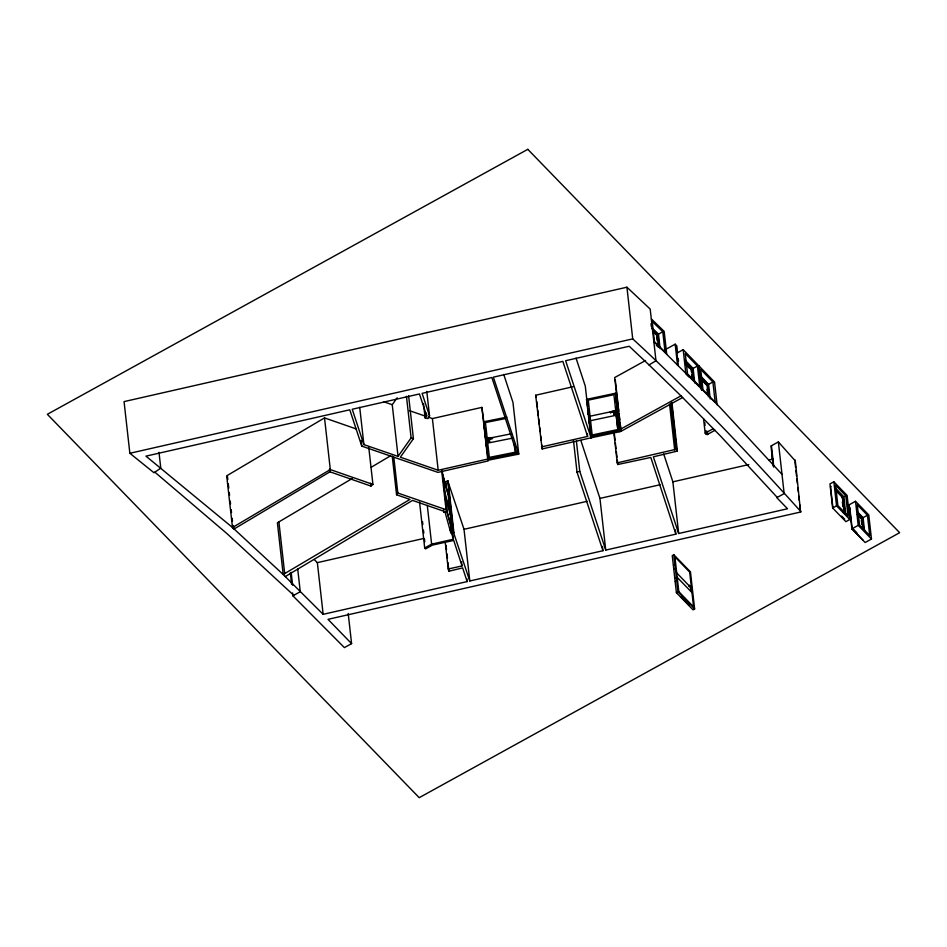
<?xml version="1.0" encoding="UTF-8"?>
<svg xmlns="http://www.w3.org/2000/svg" width="947" height="947" viewBox="0 0 947 947"><rect width="100%" height="100%" fill="white"/><g stroke="black" fill="none" stroke-linecap="round" stroke-linejoin="round"><path stroke-width="1.42" d="M589.283 423.131L589.141 422.646M589.685 426.695L589.389 426.15M588.241 414.277L588.063 413.697M426.789 391.454L429.536 415.851L427.985 418.598L425.096 417.84L423.487 403.481M425.096 417.84L426.683 415.982L419.45 393.964L352.225 409.246L363.897 444.617L398.048 456.395L392.247 404.712L397.16 397.776M398.048 456.395L411.116 437.893L406.452 396.272M408.595 395.633L413.425 438.698L400.356 457.188L438.201 470.257L487.693 459.07L481.893 407.388L432.4 418.574L428.34 417.177M487.693 459.07L488.178 460.94L437.94 472.375L361.778 446.132L349.786 409.802L145.956 456.146L232.358 527.372L283.177 574.486L409.956 499.412L396.58 494.796L397.823 493.032L393.798 457.141M587.791 410.761L587.59 410.11M233.66 526.177L233.98 529.053L329.947 471.819L370.964 486.071L372.929 484.414L368.738 447.091M573.16 386.707L535.659 395.23L542.122 448.937L591.082 437.81L586.524 399.374L615.42 393.254L619.989 431.678L591.082 437.81L565.643 360.712L629.21 346.259L649.038 364.915L655.987 360.76L650.187 309.077L626.926 287.201L124.057 401.611L129.857 453.282L153.994 472.754L160.777 468.138L159.001 452.346M356.131 428.908L324.525 417.899L226.688 475.832L232.489 527.515L330.314 469.582L372.929 484.414M466.824 578.712L467.155 581.588L323.152 614.319L283.177 574.486L277.388 522.803L352.284 478.472M371.271 467.226L390.247 455.981M651.796 328.467L657.834 334.327L656.567 335.06L652.53 331.166M660.118 348.685L658.496 334.173L662.77 331.687L652.199 321.447L654.472 341.76L665.054 352L662.77 331.687M777.238 497.424L720.738 436.259L682.598 397.527L621.043 431.287L614.674 377.557L645.57 360.511M664.877 349.857L675.175 344.187L676.797 345.856L677.59 352.9M717.104 404.736L714.547 382.02L683.178 349.668L676.927 353.113L678.36 365.885M446.167 487.646L445.528 481.905L447.694 480.709L464.018 529.302L469.807 580.985L602.943 550.716L602.458 546.419M285.236 576.605L412.537 500.407L443.658 511.191L443.883 512.126L446.842 511.416L442.332 471.215M691.381 371.97L691.061 369.105L692.352 368.395L684.74 360.558M694.755 382.967L693.121 368.419L697.442 366.027L685.237 353.456L687.522 373.84L699.726 386.412L697.442 366.027M348.2 613.49L351.586 643.64L344.377 647.606L292.895 595.805L300.27 591.733L297.689 568.768M620.474 429.228L680.976 395.858L682.598 397.527M701.159 377.486L707.823 384.34L706.533 385.062L700.827 379.179M710.226 398.924L708.593 384.364L712.902 381.984L700.709 369.401L702.994 389.785L715.186 402.357L712.902 381.984M467.155 581.588L462.633 567.88L448.937 571.23L448.215 569.017L462.006 565.927L453.743 540.441L432.519 545.058L425.582 548.881L424.694 547.97L431.631 544.146L453.317 539.234L450.997 530.711M451.328 533.587L453.495 532.392L447.694 480.709M576.392 441.184L579.777 471.322L605.749 550.089L675.862 534.144L650.814 457.448L617.787 464.515L617.255 462.846L676.004 449.292L670.843 403.351M706.166 430.944L706.06 434.057L705.172 433.146L713.411 428.6M671.565 402.83L676.643 450.334L677.377 451.092L653.371 456.809L678.668 533.504L787.537 508.764L776.789 497.672L784.163 493.612L778.363 441.929L770.988 445.99L773.119 464.965M706.486 433.809L707.22 434.578L715.032 430.269M794.805 460.349L778.363 441.929M673.838 554.764L672.252 555.64L676.407 592.704L693.026 609.844L694.625 608.968L690.458 571.893L673.838 554.764L678.005 591.828L676.407 592.704M833.857 481.786L829.951 483.929L832.65 507.994L845.908 521.667L849.814 519.512L847.115 495.447L833.857 481.786L836.544 505.84L849.814 519.512M831.206 486.415L830.555 486.77L832.946 508.148M795.231 460.1L800.594 512.019L328.005 619.338L351.586 643.64M841.895 497.649L843.197 496.938L835.443 488.948M845.778 514.221L843.824 496.808L845.778 495.731L835.609 485.255L837.882 505.568L848.05 516.044L845.778 495.731M689.428 585.234C688.374 586.832 690.647 584.335 691.926 587.815L691.44 588.655L691.369 587.673M689.25 586.134L689.298 585.542L691.701 588.051L691.535 589.661M689.108 585.98L691.985 588.359M832.65 507.994L836.544 505.84M690.505 588.596L690.671 586.986L691.76 591.615L690.73 590.561L690.896 588.951L691.428 590.301M691.926 587.815L691.381 588.123L676.703 572.876M690.73 590.561L692.079 591.437M691.559 590.088L691.594 590.478M691.926 590.017L690.564 589.129M855.52 501.294L849.199 504.775L851.898 528.84L865.167 542.513L871.477 539.021L868.778 514.967L855.52 501.294L858.219 525.36L871.477 539.021M857.603 512.789L862.457 517.784L861.154 518.494L857.272 514.505M864.54 530.711L863.072 517.654L867.44 515.239L857.272 504.763L859.556 525.076L869.713 535.552L867.44 515.239M851.898 528.84L858.219 525.36M863.25 540.394L852.205 528.994L852.856 528.639L856.881 532.782M602.943 550.716L577.019 472.127L579.777 471.322M129.857 453.282L632.726 338.884C691.997 393.348 747.171 452.027 801.032 511.782M541.459 446.913L587.614 436.413L587.294 433.548M429.536 415.851L422.102 393.36L491.848 377.498L517.228 454.406L518.755 454.063L512.954 402.38L503.733 374.408M314.226 559.559L317.352 562.636L423.913 538.417M464.018 529.302L587.128 501.318M605.749 550.089L599.948 498.406L660.059 484.746M678.668 533.504L672.879 481.834L748.793 464.575M768.846 460.017L773.143 459.035M610.46 412.336L614.757 410.88L614.958 411.874L614.319 411.211L610.555 412.655L610.401 411.803L615.491 410.761L613.774 411.412L613.94 412.845L615.728 412.466L615.491 410.761M590.064 416.195L615.728 410.749M610.555 412.655L610.732 411.981L610.815 412.596M613.94 412.845L615.728 412.466M614.153 414.798L613.916 413.093L615.787 412.999L613.999 413.377L614.153 414.798L615.952 414.419L615.704 412.714M614.71 413.46L615.017 413.389M614.07 414.526L615.952 414.419M590.561 420.681L616.225 415.236M617.835 429.536L592.171 434.981L588.265 400.155L613.928 394.71L617.835 429.536L616.177 415.248M590.419 436.496L619.575 430.317L615.42 393.254M506.882 417.13L483.692 421.77L488.226 460.206L517.476 454.359M505.473 418.562L485.444 422.563L487.243 438.603L511.558 433.738M492.476 438.437L487.954 438.449L488.143 439.444C499.022 438.165 485.965 435.727 487.634 440.308L489.433 439.941L489.268 438.52M487.61 440.556C492.239 440.331 485.728 439.858 487.847 442.261L489.646 441.906L489.41 440.201M488.51 441.503L488.723 440.864M513.499 437.94L487.741 443.089L489.339 457.389L515.097 452.24L514.138 443.658M487.847 458.833L516.849 453.033L517.228 454.406M450.298 511.51L450.133 513.546L449.979 512.126L451.127 511.771L450.18 508.077L450.275 512.895M450.429 511.368L451.068 511.238M450.31 513.156L450.417 513.771M450.5 514.848L450.725 513.345M450.145 510.09L452.69 532.439L450.796 532.818L444.96 511.794L446.842 511.416L446.049 509.675L397.823 493.032M329.663 471.855L329.485 469.025M384.056 401.883L392.247 404.712M409.424 410.643L425.641 416.242M411.116 437.893L413.425 438.698M154.858 472.162L226.842 533.504L293.748 595.332M707.681 434.33L707.302 431.382M653.832 341.512L719.649 406.985L781.997 474.364M651.441 319.032L664.167 331.379L666.712 354.024M652.152 328.029L658.496 334.173M653.004 330.882L657.04 334.788L658.319 346.211M656.259 345.158L658.378 347.206M649.038 364.915L680.976 395.858M835.692 488.427L843.824 496.808M857.994 512.41L863.072 517.654M835.597 490.392L842.38 497.388L844.144 513.085M857.769 514.233L861.64 518.222L862.764 528.225M841.634 516.079L844.653 519.181M684.989 360.026L693.121 368.419M701.478 377.024L708.593 384.364M685.841 362.961L691.547 368.845L692.671 378.871M701.313 378.907L707.018 384.79L708.297 396.248M686.303 364.204L691.061 369.105M685.817 364.477L689.629 368.395M688.86 376.87L685.877 373.805L683.178 349.668M676.004 449.292L676.88 450.204M690.837 588.418L691.866 589.484M677.2 577.362L691.961 592.585M678.798 591.626L693.571 606.885L689.665 572.059L674.903 556.848L678.81 591.662M677.851 591.674L694.625 608.968M681.142 596.598L689.014 604.719M445.528 481.905L446.286 485.231M453.495 532.392L469.807 580.985M663.681 453.933L672.879 481.834M576.036 358.096L585.293 386.127L587.566 406.441M587.614 436.413L562.838 361.352L493.375 377.155L518.755 454.063M580.819 440.367L599.948 498.406M535.659 395.23L536.333 397.267M619.575 430.317L619.989 431.678M613.774 411.412L613.857 412.561M586.524 399.374L586.927 400.747M492.156 437.952L492.215 438.485M489.433 439.941L487.634 440.308M489.646 441.906L487.847 442.261M442.687 474.352L448.523 495.376L450.133 509.628M449.849 508.882L450.18 508.077M444.936 492.689L450.121 511.463M449.92 511.593L450.879 514.777M445.445 497.163L450.63 515.843M447.043 511.427L452.228 530.142L450.251 512.481M446.795 511.226L452.69 532.439M481.893 407.388L483.834 422.184M771.994 455.01L773.439 466.705M862.457 517.784L863.735 529.207M861.308 519.927L861.794 524.212M849.814 507.616L852.205 528.994M843.197 496.938L845.115 514.067M842.38 501.934L842.854 506.219M843.339 510.504L843.659 513.357M794.959 461.781L795.61 467.522M795.93 470.387L796.569 476.14M796.889 479.004L797.374 483.313M797.859 487.622L798.345 491.919M798.83 496.228L799.304 500.537M799.789 504.846L800.274 509.155M771.438 445.753L773.817 466.895M707.823 384.34L709.267 397.243M707.007 389.359L707.492 393.656M706.912 431.725L707.22 434.578M699.087 366.075L701.786 390.2M698.637 365.613L701.348 389.75M704.769 422.563L705.089 425.44M705.728 431.181L706.06 434.057M703.562 418.787L705.172 433.146M692.352 368.395L693.796 381.286M691.701 374.834L692.186 379.131M678.23 358.546L678.537 361.363M675.175 344.187L677.555 365.329M671.897 402.286L677.377 451.092M671.328 402.96L671.648 405.837M671.968 408.702L676.478 448.902M669.541 404.073L674.702 450.003M657.834 334.327L659.278 347.17M656.721 336.493L657.206 340.778M675.389 529.835L675.862 534.144M651.015 323.673L651.323 326.502M626.926 287.201L632.726 338.884M615.254 379.605L616.047 386.731M616.213 388.163L618.793 411.164M619.113 414.04L619.752 419.781M620.084 422.658L621.043 431.287M614.414 434.365L615.053 440.106M615.372 442.983L616.024 448.724M616.343 451.589L616.982 457.33M617.302 460.206L617.787 464.515M613.869 432.696L617.255 462.846M587.862 409.104L588.525 414.999M588.833 417.71L591.082 437.81M573.48 440.544L577.019 472.127M536.807 401.575L537.458 407.317M537.778 410.181L538.417 415.922M538.748 418.799L539.388 424.54M539.707 427.405L540.192 431.714M540.678 436.022L541.163 440.331M541.637 444.64L542.122 448.937M488.652 439.349L488.593 439.112M484.556 427.417L484.876 430.269M485.515 435.975L485.835 438.816M486.474 444.522L486.794 447.375M484.473 427.926L484.793 430.79M485.444 436.531L485.764 439.408M486.403 445.149L486.734 448.026M461.52 561.618L462.006 565.927M448.132 481.159L453.933 532.841M450.133 511.356L448.333 495.317L443.137 476.649L447.043 511.463M452.832 534.925L453.163 537.801M450.026 527.657L450.346 530.521M441.704 470.908L446.049 509.675M443.563 509.249L443.883 512.126M432.4 418.574L438.201 470.257M446.037 545.389L446.522 549.698M447.008 554.007L447.481 558.304M447.967 562.613L448.937 571.23M445.161 541.731L448.215 569.017M426.351 413.117L426.683 415.982M427.286 505.378L431.631 544.146M422.516 521.608L422.847 524.472M423.487 530.225L423.806 533.09M424.457 538.831L424.777 541.708M419.545 502.028L424.694 547.97M392.224 456.04L396.58 494.796M370.644 483.195L370.964 486.071M359.718 407.293L363.897 444.617M361.138 440.391L361.778 446.132M324.525 417.899L330.314 469.582M329.627 468.943L329.947 471.819M317.352 562.636L323.152 614.319M291.167 572.367L292.623 585.282M290.327 572.84L291.605 584.323M292.576 592.929L292.895 595.805M278.903 521.963L284.692 573.645M233.151 525.656L233.471 528.533M227.481 476.649L227.813 479.525M228.286 483.834L228.772 488.143M229.257 492.44L229.576 495.317M230.228 501.058L230.547 503.934M231.186 509.675L231.518 512.54M232.157 518.281L232.477 521.158M232.962 525.467L233.282 528.331M673.637 565.501L674.477 565.217L673.637 565.501M674.039 569.064L674.88 568.78L674.039 569.064M675.033 577.978L675.886 577.682L675.069 577.907M675.436 581.541L676.276 581.245L675.471 581.47M527.799 149.318L47.35 414.301L419.201 797.682L899.65 532.699L527.799 149.318"/></g></svg>
